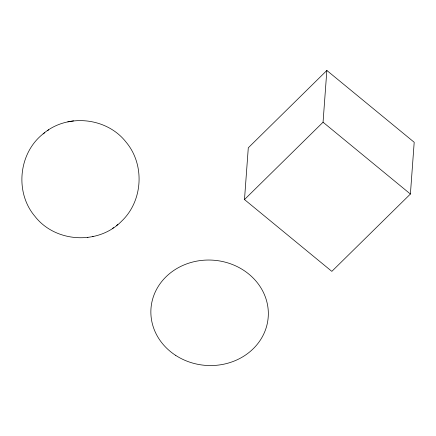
<?xml version="1.0" encoding="UTF-8"?>
<svg xmlns="http://www.w3.org/2000/svg" width="436" height="436" viewBox="0 0 436 436"><rect width="100%" height="100%" fill="white"/><g stroke="black" fill="none" stroke-linecap="round" stroke-linejoin="round"><path stroke-width="0.65" d="M244.487 199.557L248.291 147.804L326.853 70.469L414.2 142.278L410.401 194.031L331.834 271.366L244.487 199.557L323.054 122.222L326.853 70.469M43.126 133.868C18.519 153.2 14.65 192.483 34.907 216.305C55.356 242.759 98.487 245.179 121.72 221.074C143.024 200.811 145.019 164.568 126.053 142.103C106.706 117.24 66.97 113.235 43.126 133.868L44.608 132.784M47.377 130.773L48.712 129.797M112.248 228.611L113.583 227.636M116.352 225.619L117.834 224.535M73.58 120.892L67.82 121.873M87.38 237.516L87.919 237.413M92.361 236.677L93.141 236.535M323.054 122.222L410.401 194.031M175.779 355.454A58.773 52.734 4.2 0 0 268.102 318.367A58.773 52.734 4.2 0 0 184.913 264.57A58.773 52.734 4.2 0 0 175.779 355.454"/></g></svg>
